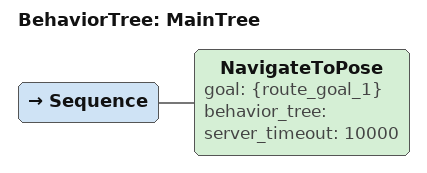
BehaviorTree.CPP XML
<?xml version="1.0" encoding="UTF-8"?>
<root BTCPP_format="3">
  <BehaviorTree ID="MainTree">
    <Sequence>
      <NavigateToPose goal="{route_goal_1}" behavior_tree="" server_timeout="10000"/>
    </Sequence>
  </BehaviorTree>

</root>
